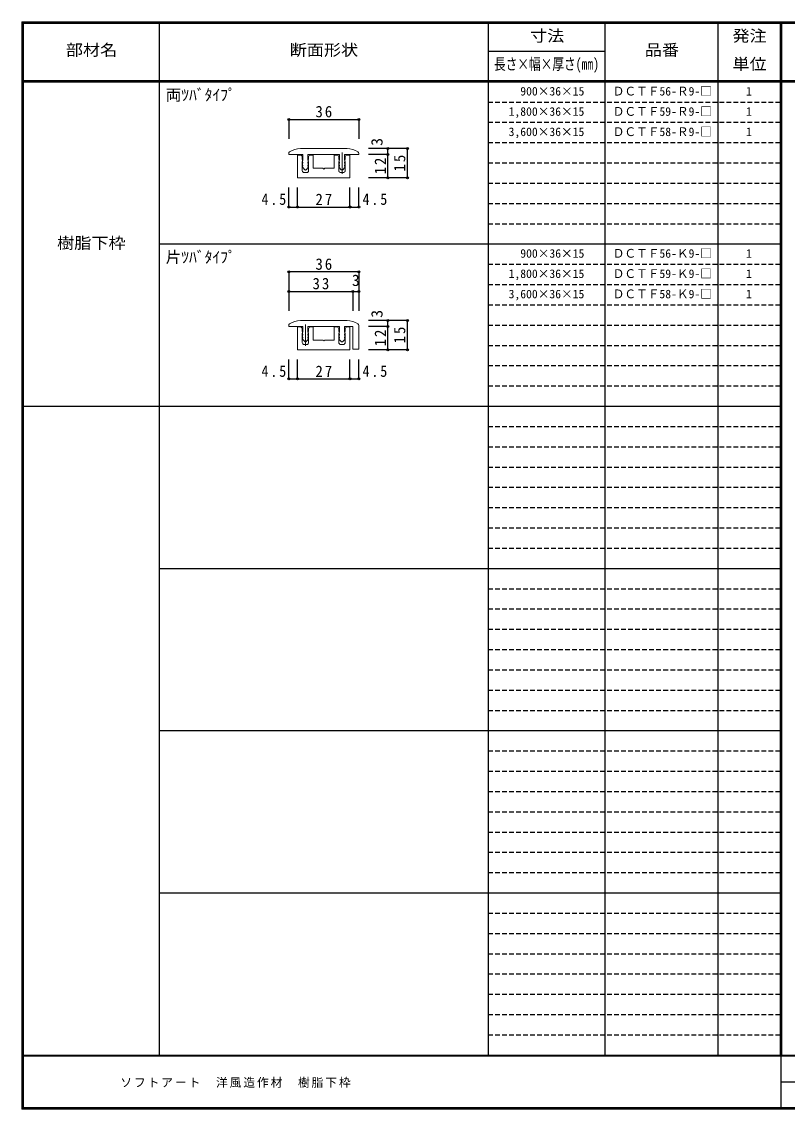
# Model space of a CAD drawing. Units: millimetres, scale not verified. Extents: x -400 to 380, y -287 to 278.
# Drawn here: x -400 to -7, y -280 to 278 of the extents above; entities that cross this region are included whole.
import ezdxf
from ezdxf.enums import TextEntityAlignment as Align

# ---------------------------------------------------------------- set-up
doc = ezdxf.new("R2010")
doc.units = ezdxf.units.MM
doc.header["$LTSCALE"] = 2
doc.header["$PDMODE"] = 32
doc.header["$PDSIZE"] = 1
doc.linetypes.add('DASHED1', pattern=[1.8, 1.2, -0.6])
doc.layers.add('0-7', color=7, linetype='Continuous', lineweight=18)
for name, color, linetype in [('0-A', 7, 'Continuous'), ('0-B', 7, 'Continuous'), ('F-1', 7, 'DASHED1'), ('F-A', 7, 'Continuous')]:
    doc.layers.add(name, color=color, linetype=linetype)
doc.styles.add('ＭＳ ゴシック', font='')
doc.styles.get('ＭＳ ゴシック').set_extended_font_data('MS Gothic')

msp = doc.modelspace()

# ---------------------------------------------------------------- linework, layer by layer
at = {"layer": '0-7'}
for p, q in [((-256.833, 213.167), (-232.833, 213.167)), ((-262.833, 210.167), (-262.833, 210.65)), ((-262.833, 210.167), (-255.483, 210.167)), ((-258.333, 209.867), (-258.333, 198.167)), ((-256.883, 209.867), (-258.333, 209.867)), ((-258.233, 209.867), (-258.233, 198.167)), ((-255.883, 207.617), (-255.883, 208.867)), ((-255.883, 207.617), (-255.676, 207.271)), ((-255.883, 206.617), (-255.676, 206.962)), ((-255.483, 207.167), (-255.691, 206.821)), ((-255.483, 207.167), (-255.483, 210.167)), ((-252.983, 210.167), (-236.683, 210.167)), ((-252.983, 207.167), (-252.983, 210.167)), ((-252.983, 207.167), (-252.776, 206.821)), ((-252.583, 207.617), (-252.791, 207.271)), ((-252.583, 206.617), (-252.791, 206.962)), ((-252.583, 207.617), (-252.583, 208.867)), ((-251.583, 209.867), (-250.233, 209.867)), ((-250.233, 209.867), (-250.233, 203.167)), ((-239.433, 209.867), (-239.433, 203.167)), ((-238.083, 209.867), (-239.433, 209.867)), ((-237.083, 207.617), (-237.083, 208.867)), ((-237.083, 207.617), (-236.876, 207.271)), ((-237.083, 206.617), (-236.876, 206.962)), ((-236.683, 207.167), (-236.891, 206.821)), ((-236.683, 207.167), (-236.683, 210.167)), ((-234.183, 210.167), (-226.833, 210.167)), ((-234.183, 207.167), (-234.183, 210.167)), ((-234.183, 207.167), (-233.976, 206.821)), ((-233.783, 207.617), (-233.991, 207.271)), ((-233.783, 206.617), (-233.991, 206.962)), ((-233.783, 207.617), (-233.783, 208.867)), ((-231.433, 209.867), (-231.433, 198.167)), ((-226.833, 210.167), (-226.833, 210.65)), ((-255.883, 201.867), (-255.883, 206.617)), ((-255.483, 206.167), (-255.691, 206.512)), ((-255.483, 205.667), (-255.691, 205.321)), ((-255.483, 204.667), (-255.691, 205.012)), ((-255.483, 204.167), (-255.691, 203.821)), ((-254.6, 202.327), (-255.653, 203.463)), ((-255.483, 205.667), (-255.483, 206.167)), ((-255.483, 204.667), (-255.483, 204.167)), ((-253.867, 202.327), (-252.813, 203.463)), ((-252.983, 205.667), (-252.776, 205.321)), ((-252.983, 204.667), (-252.776, 205.012)), ((-252.983, 204.167), (-252.983, 204.667)), ((-252.983, 204.167), (-252.776, 203.821)), ((-252.583, 201.867), (-252.583, 206.617)), ((-245.333, 203.167), (-250.233, 203.167)), ((-244.833, 202.667), (-245.333, 203.167)), ((-244.833, 202.667), (-244.333, 203.167)), ((-239.433, 203.167), (-244.333, 203.167)), ((-237.083, 201.867), (-237.083, 206.617)), ((-236.683, 205.667), (-236.891, 205.321)), ((-236.683, 204.667), (-236.891, 205.012)), ((-236.683, 204.167), (-236.891, 203.821)), ((-235.8, 202.327), (-236.853, 203.463)), ((-236.683, 204.167), (-236.683, 204.667)), ((-235.067, 202.327), (-234.013, 203.463)), ((-234.183, 206.167), (-233.976, 206.512)), ((-234.183, 205.667), (-234.183, 206.167)), ((-234.183, 205.667), (-233.976, 205.321)), ((-234.183, 204.667), (-233.976, 205.012)), ((-234.183, 204.667), (-234.183, 204.167)), ((-234.183, 204.167), (-233.976, 203.821)), ((-233.783, 201.867), (-233.783, 206.617)), ((-253.583, 200.867), (-254.883, 200.867)), ((-236.083, 200.867), (-234.783, 200.867)), ((-256.833, 124.833), (-232.833, 124.833)), ((-262.833, 122.317), (-262.833, 121.833)), ((-262.833, 121.833), (-255.483, 121.833)), ((-258.333, 109.833), (-258.333, 121.533)), ((-256.883, 121.533), (-258.333, 121.533)), ((-258.233, 109.833), (-258.233, 121.533)), ((-255.883, 119.283), (-255.883, 120.533)), ((-255.883, 119.283), (-255.676, 118.938)), ((-255.883, 118.283), (-255.676, 118.629)), ((-255.883, 113.533), (-255.883, 118.283)), ((-255.691, 118.488), (-255.483, 118.833)), ((-255.691, 118.179), (-255.483, 117.833)), ((-255.691, 116.988), (-255.483, 117.333)), ((-255.483, 121.833), (-255.483, 118.833)), ((-255.483, 117.833), (-255.483, 117.333)), ((-252.983, 121.833), (-236.683, 121.833)), ((-252.983, 121.833), (-252.983, 118.833)), ((-252.776, 118.488), (-252.983, 118.833)), ((-252.776, 118.179), (-252.983, 117.833)), ((-252.983, 117.833), (-252.983, 117.333)), ((-252.776, 116.988), (-252.983, 117.333)), ((-252.583, 119.283), (-252.791, 118.938)), ((-252.583, 118.283), (-252.791, 118.629)), ((-252.583, 119.283), (-252.583, 120.533)), ((-252.583, 113.533), (-252.583, 118.283)), ((-251.583, 121.533), (-250.233, 121.533)), ((-250.233, 121.533), (-250.233, 114.833)), ((-239.433, 121.533), (-239.433, 114.833)), ((-238.083, 121.533), (-239.433, 121.533)), ((-237.083, 119.283), (-237.083, 120.533)), ((-237.083, 119.283), (-236.876, 118.938)), ((-237.083, 118.283), (-236.876, 118.629)), ((-237.083, 113.533), (-237.083, 118.283)), ((-236.891, 118.488), (-236.683, 118.833)), ((-236.891, 118.179), (-236.683, 117.833)), ((-236.891, 116.988), (-236.683, 117.333)), ((-236.683, 121.833), (-236.683, 118.833)), ((-236.683, 117.833), (-236.683, 117.333)), ((-234.183, 121.833), (-229.833, 121.833)), ((-234.183, 121.833), (-234.183, 118.833)), ((-233.976, 118.488), (-234.183, 118.833)), ((-233.976, 118.179), (-234.183, 117.833)), ((-234.183, 117.833), (-234.183, 117.333)), ((-233.976, 116.988), (-234.183, 117.333)), ((-233.783, 119.283), (-233.991, 118.938)), ((-233.783, 118.283), (-233.991, 118.629)), ((-233.783, 119.283), (-233.783, 120.533)), ((-233.783, 113.533), (-233.783, 118.283)), ((-232.783, 121.533), (-231.333, 121.533)), ((-231.433, 121.533), (-231.433, 109.833)), ((-231.333, 121.533), (-231.333, 109.833)), ((-229.833, 121.833), (-229.833, 110.133)), ((-226.833, 122.317), (-226.833, 110.133)), ((-255.691, 116.679), (-255.483, 116.333)), ((-255.691, 115.488), (-255.483, 115.833)), ((-254.6, 113.993), (-255.653, 115.129)), ((-255.483, 116.333), (-255.483, 115.833)), ((-253.583, 112.533), (-254.883, 112.533)), ((-252.813, 115.129), (-253.867, 113.993)), ((-252.776, 116.679), (-252.983, 116.333)), ((-252.983, 116.333), (-252.983, 115.833)), ((-252.776, 115.488), (-252.983, 115.833)), ((-245.333, 114.833), (-250.233, 114.833)), ((-244.833, 114.333), (-245.333, 114.833)), ((-244.833, 114.333), (-244.333, 114.833)), ((-239.433, 114.833), (-244.333, 114.833)), ((-236.891, 116.679), (-236.683, 116.333)), ((-236.891, 115.488), (-236.683, 115.833)), ((-235.8, 113.993), (-236.853, 115.129)), ((-236.683, 116.333), (-236.683, 115.833)), ((-236.083, 112.533), (-234.783, 112.533)), ((-234.013, 115.129), (-235.067, 113.993)), ((-233.976, 116.679), (-234.183, 116.333)), ((-234.183, 116.333), (-234.183, 115.833)), ((-233.976, 115.488), (-234.183, 115.833)), ((-231.333, 109.833), (-258.333, 109.833)), ((-229.833, 110.133), (-226.833, 110.133))]:
    msp.add_line(p, q, dxfattribs=at)
at = {"layer": '0-7', "color": 4}
for p, q in [((-235.433, 211.167), (-235.433, 200.225)), ((-254.233, 122.833), (-254.233, 111.892))]:
    msp.add_line(p, q, dxfattribs=at)
at = {"layer": '0-7'}
for points in [[(-232.783, 209.867), (-231.333, 209.867), (-231.333, 198.167), (-258.333, 198.167)], [(-252.983, 205.667), (-252.983, 206.167), (-252.776, 206.512)], [(-236.683, 205.667), (-236.683, 206.167), (-236.891, 206.512)]]:
    msp.add_lwpolyline(points, dxfattribs=at)
for centre, radius, start, end in [((-256.833, 203.167), 10, 90, 123.74899), ((-232.833, 203.167), 10, 56.25101, 90), ((-261.833, 210.65), 1, 123.74899, 180), ((-256.883, 208.867), 1, 0, 90), ((-255.433, 206.667), 0.3, 149.05365, 210.94635), ((-255.933, 207.117), 0.3, 329.05368, 30.94635), ((-252.533, 207.117), 0.3, 149.05365, 210.94632), ((-253.033, 206.667), 0.3, 329.05365, 30.94632), ((-251.583, 208.867), 1, 90, 180), ((-238.083, 208.867), 1, 0, 90), ((-236.633, 206.667), 0.3, 149.05366, 210.94634), ((-237.133, 207.117), 0.3, 329.05368, 30.94635), ((-233.733, 207.117), 0.3, 149.05365, 210.94632), ((-234.233, 206.667), 0.3, 329.05365, 30.94635), ((-232.783, 208.867), 1, 90, 180), ((-227.833, 210.65), 1, 0, 56.25101), ((-254.883, 201.867), 1, 180, 270), ((-255.433, 205.167), 0.3, 149.05365, 210.94635), ((-255.433, 203.667), 0.3, 149.05362, 222.83826), ((-254.233, 202.667), 0.5, 222.83826, 317.16174), ((-253.583, 201.867), 1, 270, 0), ((-253.033, 203.667), 0.3, 317.16174, 30.94632), ((-253.033, 205.167), 0.3, 329.05365, 30.94632), ((-236.083, 201.867), 1, 180, 270), ((-236.633, 205.167), 0.3, 149.05366, 210.94634), ((-236.633, 203.667), 0.3, 149.0537, 222.83827), ((-235.433, 202.667), 0.5, 222.83827, 317.16174), ((-234.783, 201.867), 1, 270, 0), ((-234.233, 203.667), 0.3, 317.16174, 30.94638), ((-234.233, 205.167), 0.3, 329.05365, 30.94635), ((-261.833, 122.317), 1, 123.74899, 180), ((-256.833, 114.833), 10, 90, 123.74899), ((-232.833, 114.833), 10, 56.25101, 90), ((-227.833, 122.317), 1, 0, 56.25101), ((-256.883, 120.533), 1, 0, 90), ((-255.433, 118.333), 0.3, 149.05366, 210.94634), ((-255.933, 118.783), 0.3, 329.05368, 30.94635), ((-252.533, 118.783), 0.3, 149.05365, 210.94632), ((-253.033, 118.333), 0.3, 329.05366, 30.94634), ((-251.583, 120.533), 1, 90, 180), ((-238.083, 120.533), 1, 0, 90), ((-236.633, 118.333), 0.3, 149.05366, 210.94634), ((-237.133, 118.783), 0.3, 329.05368, 30.94635), ((-233.733, 118.783), 0.3, 149.05365, 210.94632), ((-234.233, 118.333), 0.3, 329.05366, 30.94634), ((-232.783, 120.533), 1, 90, 180), ((-254.883, 113.533), 1, 180, 270), ((-255.433, 116.833), 0.3, 149.05366, 210.94634), ((-255.433, 115.333), 0.3, 149.05366, 222.83826), ((-254.233, 114.333), 0.5, 222.83826, 317.16174), ((-253.583, 113.533), 1, 270, 0), ((-253.033, 115.333), 0.3, 317.16174, 30.94634), ((-253.033, 116.833), 0.3, 329.05366, 30.94634), ((-236.083, 113.533), 1, 180, 270), ((-236.633, 116.833), 0.3, 149.05366, 210.94634), ((-236.633, 115.333), 0.3, 149.05366, 222.83826), ((-235.433, 114.333), 0.5, 222.83826, 317.16174), ((-234.783, 113.533), 1, 270, 0), ((-234.233, 115.333), 0.3, 317.16174, 30.94634), ((-234.233, 116.833), 0.3, 329.05366, 30.94634)]:
    msp.add_arc(centre, radius, start, end, dxfattribs=at)
at = {"layer": '0-B', "color": 4}
for p, q in [((-262.833, 228.167), (-226.833, 228.167)), ((-262.833, 228.167), (-262.833, 218.167)), ((-226.833, 228.167), (-226.833, 218.167)), ((-201.833, 213.167), (-221.833, 213.167)), ((-211.833, 210.167), (-211.833, 213.167)), ((-201.833, 198.167), (-201.833, 213.167)), ((-211.833, 210.167), (-221.833, 210.167)), ((-211.833, 198.167), (-211.833, 210.167)), ((-201.833, 198.167), (-221.833, 198.167)), ((-262.833, 183.167), (-262.833, 193.167)), ((-258.333, 183.167), (-258.333, 193.167)), ((-231.333, 183.167), (-231.333, 193.167)), ((-226.833, 183.167), (-226.833, 193.167)), ((-262.833, 183.167), (-258.333, 183.167)), ((-258.333, 183.167), (-231.333, 183.167)), ((-231.333, 183.167), (-226.833, 183.167)), ((-262.833, 149.833), (-262.833, 129.833)), ((-226.833, 149.833), (-262.833, 149.833)), ((-226.833, 149.833), (-226.833, 129.833)), ((-262.833, 139.833), (-229.833, 139.833)), ((-229.833, 139.833), (-229.833, 129.833)), ((-229.833, 139.833), (-226.833, 139.833)), ((-201.833, 124.833), (-221.833, 124.833)), ((-211.833, 121.833), (-211.833, 124.833)), ((-201.833, 109.833), (-201.833, 124.833)), ((-211.833, 121.833), (-221.833, 121.833)), ((-211.833, 109.833), (-211.833, 121.833)), ((-201.833, 109.833), (-221.833, 109.833)), ((-262.833, 94.833), (-262.833, 104.833)), ((-258.333, 94.833), (-258.333, 104.833)), ((-231.333, 94.833), (-231.333, 104.833)), ((-226.833, 94.833), (-226.833, 104.833)), ((-262.833, 94.833), (-258.333, 94.833)), ((-258.333, 94.833), (-231.333, 94.833)), ((-231.333, 94.833), (-226.833, 94.833))]:
    msp.add_line(p, q, dxfattribs=at)
at = {"layer": '0-B'}
for p in [(-262.833, 228.167), (-226.833, 228.167), (-211.833, 213.167), (-201.833, 213.167), (-211.833, 210.167), (-211.833, 198.167), (-201.833, 198.167), (-262.833, 183.167), (-258.333, 183.167), (-231.333, 183.167), (-226.833, 183.167), (-262.833, 149.833), (-226.833, 149.833), (-262.833, 139.833), (-229.833, 139.833), (-226.833, 139.833), (-211.833, 124.833), (-201.833, 124.833), (-211.833, 121.833), (-211.833, 109.833), (-201.833, 109.833), (-262.833, 94.833), (-258.333, 94.833), (-231.333, 94.833), (-226.833, 94.833)]:
    msp.add_point(p, dxfattribs=at)
at = {"layer": 'F-1', "color": 6, "linetype": 'Continuous'}
for p, q in [((-400, 278.333), (-400, -280.333)), ((-400, 278), (380, 278)), ((-400, 277.667), (380, 277.667)), ((-399.667, 278.333), (-399.667, -280.333)), ((-399.333, 278.333), (-399.333, -280.333)), ((-10.333, 278.337), (-10.333, -253)), ((-10, 278.333), (-10, -253)), ((-9.667, 278.337), (-9.667, -253)), ((380, 248), (-400, 248)), ((380, 247.333), (-400, 247.333)), ((380, -252.667), (-400, -252.667)), ((380, -253), (-400, -253)), ((-10, -253), (-10, -279.667)), ((-10, -266.333), (379.333, -266.334)), ((380, -279.667), (-400, -279.667)), ((380, -280), (-400, -280)), ((380, -280.333), (-400, -280.333))]:
    msp.add_line(p, q, dxfattribs=at)
at = {"layer": 'F-1', "linetype": 'Continuous'}
for p, q in [((-329.333, 278.333), (-329.333, -252.667)), ((-160.333, 278.337), (-160.333, -253)), ((-100.333, 278.337), (-100.333, -253)), ((-42.333, 278.337), (-42.333, -253)), ((-160.333, 263.167), (-100.333, 263.167)), ((-10.333, 164), (-329.333, 164)), ((-9.667, 80.667), (-399.333, 80.667)), ((-10.333, -2.667), (-329.333, -2.667)), ((-9.667, -86), (-329.333, -86)), ((-10.333, -169.333), (-329.333, -169.333))]:
    msp.add_line(p, q, dxfattribs=at)
at = {"layer": 'F-1'}
for p, q in [((-10.333, 236.917), (-160.333, 236.917)), ((-10.333, 226.5), (-160.333, 226.5)), ((-10.333, 216.083), (-160.333, 216.083)), ((-10.333, 205.667), (-160.333, 205.667)), ((-10.333, 195.25), (-160.333, 195.25)), ((-10.333, 184.833), (-160.333, 184.833)), ((-10.333, 174.417), (-160.333, 174.417)), ((-10.333, 153.583), (-160.333, 153.583)), ((-10.333, 143.167), (-160.333, 143.167)), ((-10.333, 132.75), (-160.333, 132.75)), ((-10.333, 122.333), (-160.333, 122.333)), ((-10.333, 111.917), (-160.333, 111.917)), ((-10.333, 101.5), (-160.333, 101.5)), ((-10.333, 91.083), (-160.333, 91.083)), ((-10.333, 70.25), (-160.333, 70.25)), ((-10.333, 59.833), (-160.333, 59.833)), ((-10.333, 49.417), (-160.333, 49.417)), ((-10.333, 39), (-160.333, 39)), ((-10.333, 28.583), (-160.333, 28.583)), ((-10.333, 18.167), (-160.333, 18.167)), ((-10.333, 7.75), (-160.333, 7.75)), ((-10.333, -13.083), (-160.333, -13.083)), ((-10.333, -23.5), (-160.333, -23.5)), ((-10.333, -33.917), (-160.333, -33.917)), ((-10.333, -44.333), (-160.333, -44.333)), ((-10.333, -54.75), (-160.333, -54.75)), ((-10.333, -65.167), (-160.333, -65.167)), ((-10.333, -75.583), (-160.333, -75.583)), ((-10.333, -96.417), (-160.333, -96.417)), ((-10.333, -106.833), (-160.333, -106.833)), ((-10.333, -117.25), (-160.333, -117.25)), ((-10.333, -127.667), (-160.333, -127.667)), ((-10.333, -138.083), (-160.333, -138.083)), ((-10.333, -148.5), (-160.333, -148.5)), ((-10.333, -158.917), (-160.333, -158.917)), ((-10.333, -179.75), (-160.333, -179.75)), ((-10.333, -190.167), (-160.333, -190.167)), ((-10.333, -200.583), (-160.333, -200.583)), ((-10.333, -211), (-160.333, -211)), ((-10.333, -221.417), (-160.333, -221.417)), ((-10.333, -231.833), (-160.333, -231.833)), ((-10.333, -242.25), (-160.333, -242.25))]:
    msp.add_line(p, q, dxfattribs=at)
at = {"layer": 'F-1', "color": 6, "linetype": 'Continuous'}
msp.add_lwpolyline([(-400, 278.333), (380, 278.333), (380, -280.333)], dxfattribs=at)

# ---------------------------------------------------------------- texts
at = {"layer": '0-A', "style": 'ＭＳ ゴシック'}
for s, height, p in [('両ﾂﾊﾞﾀｲﾌﾟ', 5.865, (-326.025, 236.09)), ('900×36×15', 4.399, (-143.833, 239.125)), ('ＤＣＴＦ56-Ｒ9-□', 4.399, (-96.333, 239.125)), ('1', 4.399, (-27.833, 239.125)), ('ＤＣＴＦ59-Ｒ9-□', 4.399, (-96.333, 228.708)), ('1,800×36×15', 4.399, (-149.833, 228.708)), ('1', 4.399, (-27.833, 228.708)), ('3,600×36×15', 4.399, (-149.833, 218.292)), ('ＤＣＴＦ58-Ｒ9-□', 4.399, (-96.333, 218.292)), ('1', 4.399, (-27.833, 218.292)), ('片ﾂﾊﾞﾀｲﾌﾟ', 5.865, (-326.025, 152.756)), ('900×36×15', 4.399, (-143.833, 155.792)), ('ＤＣＴＦ56-Ｋ9-□', 4.399, (-96.333, 155.792)), ('1', 4.399, (-27.833, 155.792)), ('1,800×36×15', 4.399, (-149.833, 145.375)), ('ＤＣＴＦ59-Ｋ9-□', 4.399, (-96.333, 145.375)), ('1', 4.399, (-27.833, 145.375)), ('3,600×36×15', 4.399, (-149.833, 134.958)), ('ＤＣＴＦ58-Ｋ9-□', 4.399, (-96.333, 134.958)), ('1', 4.399, (-27.833, 134.958))]:
    msp.add_text(s, height=height, dxfattribs=at).set_placement(p, align=Align.BOTTOM_LEFT)
at = {"layer": '0-A', "style": 'ＭＳ ゴシック', "width": 1.1}
msp.add_text('樹脂下枠', height=5.865, dxfattribs=at).set_placement((-381.833, 160), align=Align.BOTTOM_LEFT)
at = {"layer": '0-B', "style": 'ＭＳ ゴシック'}
for p in [(-212.833, 214.62), (-212.833, 126.286)]:
    msp.add_text('3', height=5.865, rotation=90, dxfattribs=at).set_placement(p, align=Align.BOTTOM_LEFT)
msp.add_text('3', height=5.865, dxfattribs=at).set_placement((-230.333, 140.833), align=Align.BOTTOM_LEFT)
at = {"layer": '0-B', "char_height": 5.865, "attachment_point": 7, "style": 'ＭＳ ゴシック'}
for s, insert in [('\\T1.27;\\W0.95;36', (-249.083, 229.167)), ('\\T1.27;\\W0.9;4.5', (-276.826, 184.167)), ('\\T1.27;\\W0.95;27', (-249.083, 184.167)), ('\\T1.27;\\W0.9;4.5', (-224.905, 184.167)), ('\\T1.27;\\W0.95;36', (-249.083, 150.833)), ('\\T1.27;\\W0.95;33', (-250.583, 140.833)), ('\\T1.27;\\W0.9;4.5', (-276.826, 95.833)), ('\\T1.27;\\W0.95;27', (-249.083, 95.833)), ('\\T1.27;\\W0.9;4.5', (-224.905, 95.833))]:
    msp.add_mtext(s, dxfattribs=dict(at, insert=insert))
at = {"layer": '0-B', "char_height": 5.865, "attachment_point": 7, "rotation": 90, "style": 'ＭＳ ゴシック'}
for s, insert in [('\\T1.27;\\W0.95;12', (-212.833, 199.917)), ('\\T1.27;\\W0.95;15', (-202.833, 201.417)), ('\\T1.27;\\W0.95;12', (-212.833, 111.583)), ('\\T1.27;\\W0.95;15', (-202.833, 113.083))]:
    msp.add_mtext(s, dxfattribs=dict(at, insert=insert))
at = {"layer": 'F-1', "style": 'ＭＳ ゴシック'}
for s, width, p in [('寸法', 1.1, (-138.833, 266.417)), ('発注', 1.1, (-34.833, 266.417)), ('品番', 1.1, (-79.833, 259.167)), ('長さ×幅×厚さ(㎜)', 0.75, (-157.333, 251.917)), ('単位', 1.1, (-34.833, 251.917))]:
    msp.add_text(s, height=5.865, dxfattribs=dict(at, width=width)).set_placement(p, align=Align.BOTTOM_LEFT)
at = {"layer": 'F-A', "style": 'ＭＳ ゴシック', "width": 1.1}
for s, p in [('部材名', (-377.333, 259.167)), ('断面形状', (-262.333, 259.167))]:
    msp.add_text(s, height=5.865, dxfattribs=at).set_placement(p, align=Align.BOTTOM_LEFT)
at = {"layer": 'F-A', "insert": (-349.333, -269.333), "char_height": 4.399, "attachment_point": 7, "style": 'ＭＳ ゴシック'}
msp.add_mtext('\\T1.17;ソフトアート\u3000洋風造作材\u3000樹脂下枠', dxfattribs=at)

doc.saveas('drawing.dxf')
